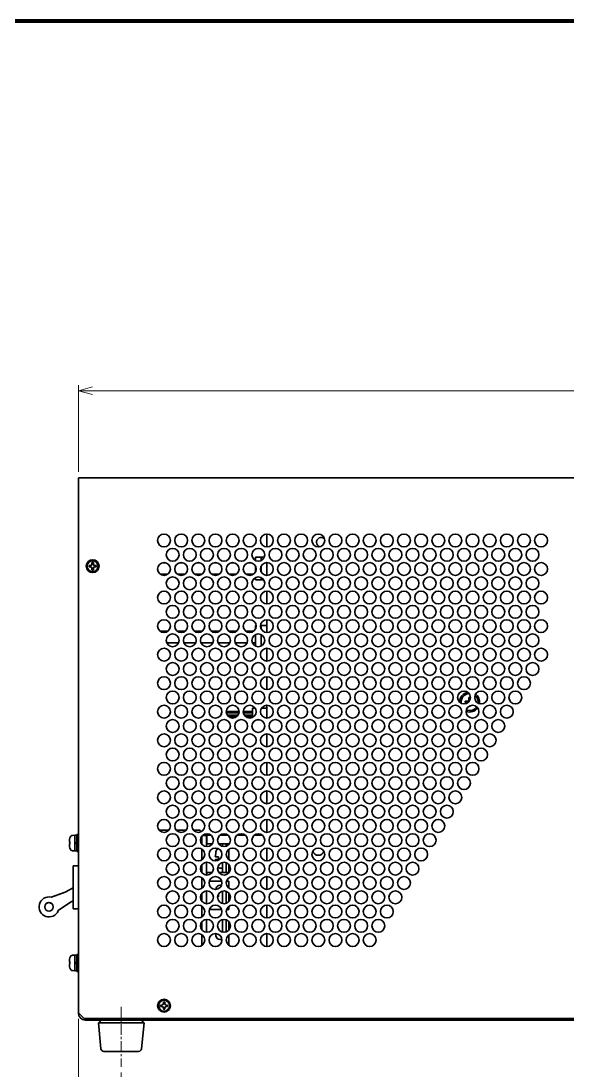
# Model space of a CAD drawing. Header units: millimetres. Extents: x 8 to 774, y 1 to 562.
# Drawn here: x 199.5 to 391, y 194.1 to 562 of the extents above; entities that cross this region are included whole.
import ezdxf

# ---------------------------------------------------------------- set-up
doc = ezdxf.new("R2010")
doc.units = ezdxf.units.MM
doc.linetypes.add('CENTER', pattern=[2, 1.25, -0.25, 0.25, -0.25])
doc.layers.get('0').update_dxf_attribs({"lineweight": 9})
doc.layers.get('Defpoints').update_dxf_attribs({"lineweight": 9})
for name, color, linetype, lineweight in [('2KD_寸法１', 7, 'Continuous', 15), ('2KD_寸法１ @ 2', 7, 'Continuous', 15), ('AUX', 7, 'Continuous', 40)]:
    doc.layers.add(name, color=color, linetype=linetype, lineweight=lineweight)
doc.styles.get("Standard").update_dxf_attribs({"font": 'simplex.shx', "width": 0.8, "bigfont": 'extfont.shx'})
doc.dimstyles.new('KD-STD', dxfattribs={"dimscale": 0, "dimtxt": 2.5, "dimasz": 2.5, "dimexe": 1, "dimexo": 1, "dimgap": 1, "dimtad": 1, "dimdsep": 46, "dimtxsty": 'Standard', "dimblk": 'OPEN30', "dimcen": 0, "dimadec": 0, "dimazin": 0, "dimtfac": 1, "dimtmove": 0, "dimatfit": 3, "dimldrblk": 'OPEN30', "dimfxl": 1, "dimtfill": 1, "dimtolj": 1, "dimtzin": 0, "dimlwd": 15, "dimlwe": 15, "dimarcsym": 0})

# ---------------------------------------------------------------- blocks, each defined once
blk = doc.blocks.new('_Open30')
at = {"lineweight": -2}
for p, q in [((-1, 0.268), (0, 0)), ((0, 0), (-1, -0.268)), ((0, 0), (-1, 0))]:
    blk.add_line(p, q, dxfattribs=at)
blk = doc.blocks.new('*D28')
at = {"layer": '2KD_寸法１', "color": 0, "lineweight": 15}
for p, q in [((219.58, 404), (219.58, 434.44)), ((579.58, 404), (579.58, 434.44)), ((224.58, 432.44), (574.58, 432.44))]:
    blk.add_line(p, q, dxfattribs=at)
at = {"layer": 'Defpoints', "color": 0}
for p in [(579.58, 432.44), (219.58, 402), (579.58, 402)]:
    blk.add_point(p, dxfattribs=at)
at = {"layer": '2KD_寸法１', "color": 0, "lineweight": 15, "xscale": 5, "yscale": 5, "zscale": 5, "rotation": 180}
blk.add_blockref('_Open30', (219.58, 432.44), dxfattribs=at)
at = {"layer": '2KD_寸法１', "color": 0, "lineweight": 15, "xscale": 5, "yscale": 5, "zscale": 5}
blk.add_blockref('_Open30', (579.58, 432.44), dxfattribs=at)
at = {"layer": '2KD_寸法１', "color": 0, "insert": (399.58, 436.94), "char_height": 5, "attachment_point": 5, "bg_fill": 3, "box_fill_scale": 1.1, "bg_fill_color": 9, "bg_fill_true_color": 13158600, "bg_fill_transparency": 4391154}
blk.add_mtext('\\A1;360', dxfattribs=at)
blk = doc.blocks.new('*D33')
at = {"layer": '2KD_寸法１', "color": 0, "lineweight": 15}
for p, q in [((234.58, 193.59), (234.58, 176.7)), ((564.58, 193.59), (564.58, 176.7)), ((239.58, 178.7), (559.58, 178.7))]:
    blk.add_line(p, q, dxfattribs=at)
at = {"layer": 'Defpoints', "color": 0}
for p in [(234.58, 195.59), (564.58, 195.59), (564.58, 178.7)]:
    blk.add_point(p, dxfattribs=at)
at = {"layer": '2KD_寸法１', "color": 0, "lineweight": 15, "xscale": 5, "yscale": 5, "zscale": 5, "rotation": 180}
blk.add_blockref('_Open30', (234.58, 178.7), dxfattribs=at)
at = {"layer": '2KD_寸法１', "color": 0, "lineweight": 15, "xscale": 5, "yscale": 5, "zscale": 5}
blk.add_blockref('_Open30', (564.58, 178.7), dxfattribs=at)
at = {"layer": '2KD_寸法１', "color": 0, "insert": (399.58, 183.2), "char_height": 5, "attachment_point": 5, "bg_fill": 3, "box_fill_scale": 1.1, "bg_fill_color": 9, "bg_fill_true_color": 13158600, "bg_fill_transparency": 4391698}
blk.add_mtext('\\A1;330', dxfattribs=at)
blk = doc.blocks.new('*D34')
at = {"layer": '2KD_寸法１', "color": 0, "lineweight": 15}
for p, q in [((219.58, 212.4), (219.58, 176.7)), ((234.58, 193.59), (234.58, 176.7)), ((224.58, 178.7), (229.58, 178.7))]:
    blk.add_line(p, q, dxfattribs=at)
at = {"layer": 'Defpoints', "color": 0}
for p in [(219.58, 214.4), (234.58, 195.59), (234.58, 178.7)]:
    blk.add_point(p, dxfattribs=at)
at = {"layer": '2KD_寸法１', "color": 0, "lineweight": 15, "xscale": 5, "yscale": 5, "zscale": 5, "rotation": 180}
blk.add_blockref('_Open30', (219.58, 178.7), dxfattribs=at)
at = {"layer": '2KD_寸法１', "color": 0, "lineweight": 15, "xscale": 5, "yscale": 5, "zscale": 5}
blk.add_blockref('_Open30', (234.58, 178.7), dxfattribs=at)
at = {"layer": '2KD_寸法１', "color": 0, "insert": (227.08, 183.2), "char_height": 5, "attachment_point": 5, "bg_fill": 3, "box_fill_scale": 1.1, "bg_fill_color": 9, "bg_fill_true_color": 13158600, "bg_fill_transparency": 4391778}
blk.add_mtext('\\A1;15', dxfattribs=at)
blk = doc.blocks.new('A$C106468E8')
at = {"color": 7, "linetype": 'Continuous', "lineweight": 30}
for p, q in [((0, 0), (360, 0)), ((0, 0), (0, -2)), ((0, -2), (0, -187.5)), ((66, -19.75), (66, -24.25)), ((62, -29.02), (62, -27.8)), ((62, -27.8), (64, -27.8)), ((64, -29.02), (64, -27.8)), ((64, -27.8), (65.1, -27.8)), ((4.25, -30.75), (3.75, -30.75)), ((3.75, -30.75), (3.75, -31.25)), ((3.75, -31.25), (4.25, -31.25)), ((5.25, -29.75), (4.75, -29.75)), ((4.75, -29.75), (4.75, -30.25)), ((4.75, -31.75), (4.75, -32.25)), ((4.75, -32.25), (5.25, -32.25)), ((5.25, -30.25), (5.25, -29.75)), ((5.25, -32.25), (5.25, -31.75)), ((6.25, -30.75), (5.75, -30.75)), ((5.75, -31.25), (6.25, -31.25)), ((6.25, -31.25), (6.25, -30.75)), ((30.47, -29.8), (29.53, -29.8)), ((36.47, -29.8), (35.53, -29.8)), ((42.47, -29.8), (41.53, -29.8)), ((48.47, -29.8), (47.53, -29.8)), ((54.47, -29.8), (53.53, -29.8)), ((60.47, -29.8), (59.53, -29.8)), ((62, -33.03), (62, -30.97)), ((64, -33.03), (64, -30.97)), ((66, -29.75), (66, -34.25)), ((31.35, -33.8), (28.65, -33.8)), ((37.35, -33.8), (34.65, -33.8)), ((43.35, -33.8), (40.65, -33.8)), ((49.35, -33.8), (46.65, -33.8)), ((55.35, -33.8), (52.65, -33.8)), ((61.35, -33.8), (58.65, -33.8)), ((62, -35.8), (62, -34.98)), ((64, -35.8), (62, -35.8)), ((64, -35.8), (64, -34.98)), ((64.9, -35.8), (64, -35.8)), ((66, -39.75), (66, -44.25)), ((66, -49.75), (66, -54.25)), ((31.35, -53.8), (28.65, -53.8)), ((37.35, -53.8), (34.65, -53.8)), ((43.35, -53.8), (40.65, -53.8)), ((49.35, -53.8), (46.65, -53.8)), ((55.35, -53.8), (52.65, -53.8)), ((61.35, -53.8), (58.65, -53.8)), ((62, -51.8), (62.24, -51.8)), ((62, -53.03), (62, -51.8)), ((62, -59.02), (62, -54.98)), ((63.76, -51.8), (64, -51.8)), ((64, -51.8), (66, -51.8)), ((64, -51.8), (64, -53.03)), ((64, -54.98), (64, -59.02)), ((35.1, -57.8), (30.9, -57.8)), ((41.1, -57.8), (36.9, -57.8)), ((47.1, -57.8), (42.9, -57.8)), ((53.1, -57.8), (48.9, -57.8)), ((59.1, -57.8), (54.9, -57.8)), ((62, -57.8), (60.9, -57.8)), ((66, -59.8), (65.53, -59.8)), ((66, -59.75), (66, -64.25)), ((66, -69.75), (66, -74.25)), ((136.7, -77.04), (137.14, -77.04)), ((136.7, -78.17), (136.7, -77.04)), ((137.14, -77.04), (137.13, -77.72)), ((61, -80.8), (61, -84.02)), ((61, -80.8), (61.9, -80.8)), ((64.1, -80.8), (66, -80.8)), ((66, -79.75), (66, -84.25)), ((133.5, -78.68), (133.5, -78.6)), ((135.47, -78.33), (136.3, -78.35)), ((135.47, -78.73), (135.47, -78.33)), ((136.43, -78.74), (135.47, -78.73)), ((136.69, -78.18), (136.7, -78.17)), ((137.23, -80.04), (136.9, -80.04)), ((137.23, -79.89), (137.23, -80.04)), ((50, -82.68), (50, -82.92)), ((50, -82.92), (50.01, -83.02)), ((56.25, -81.88), (51.75, -81.88)), ((51.78, -82.38), (56.22, -82.38)), ((55.89, -83.22), (52.11, -83.22)), ((52.55, -83.72), (55.45, -83.72)), ((61, -81.88), (57.75, -81.88)), ((57.78, -82.38), (61, -82.38)), ((61, -83.22), (58.11, -83.22)), ((58.55, -83.72), (61, -83.72)), ((63.47, -84.8), (62.53, -84.8)), ((66, -89.75), (66, -94.25)), ((66, -99.75), (66, -104.25)), ((66, -109.75), (66, -114.25)), ((66, -119.75), (66, -124.25)), ((0, -125), (-0.5, -125)), ((-0.5, -128), (-0.5, -125)), ((28.32, -123.5), (31.68, -123.5)), ((34.32, -123.5), (37.68, -123.5)), ((40.32, -123.5), (42.2, -123.5)), ((-2.95, -127.63), (-3.13, -127.63)), ((-3.13, -128.37), (-2.95, -128.37)), ((-2.95, -126.2), (-2.96, -126.2)), ((-1.2, -125.25), (-2.05, -125.32)), ((-1.2, -128), (-1.2, -125.25)), ((-1.2, -130.75), (-1.2, -128)), ((-0.68, -125.25), (-1.03, -125.25)), ((-0.68, -127.81), (-1.03, -127.87)), ((-1.03, -128.19), (-0.68, -128.13)), ((-0.5, -131), (-0.5, -128)), ((43.2, -125.65), (43.2, -128.35)), ((43.51, -125.31), (44.9, -125.31)), ((43.53, -125.3), (45, -125.3)), ((44.9, -129.25), (44.9, -125.31)), ((45, -128.3), (44.9, -128.3)), ((45, -125.3), (45, -128.3)), ((46, -125.3), (45, -125.3)), ((46, -128.3), (45, -128.3)), ((46, -125.3), (46.47, -125.3)), ((46, -128.3), (46.84, -128.3)), ((49.16, -128.3), (52.7, -128.3)), ((49.53, -125.3), (52.47, -125.3)), ((50.5, -128.3), (50.5, -129.19)), ((51.7, -128.3), (51.7, -129.14)), ((52.7, -128.3), (52.7, -128.47)), ((55.53, -125.3), (58.47, -125.3)), ((61.53, -125.3), (64.47, -125.3)), ((-2.96, -129.8), (-2.95, -129.8)), ((-2.05, -130.68), (-1.2, -130.75)), ((-1.03, -130.75), (-0.68, -130.75)), ((-0.5, -131), (0, -131)), ((43.2, -130.1), (43.2, -133.9)), ((48.08, -131.56), (47.97, -132.33)), ((52.7, -130.16), (52.7, -133.84)), ((66, -129.75), (66, -134.25)), ((0, -136), (-1.8, -136)), ((-1.8, -143.5), (-1.8, -136)), ((43.2, -135.65), (43.2, -138.35)), ((44.9, -139.25), (44.9, -134.75)), ((47.97, -132.81), (48.28, -132.81)), ((48.28, -133.79), (47.97, -133.79)), ((49, -133.3), (49, -132.81)), ((49, -133.79), (49, -133.3)), ((50.5, -134.81), (50.5, -138.3)), ((51.7, -134.86), (51.7, -138.3)), ((52.7, -135.53), (52.7, -138.3)), ((44.9, -138.3), (45, -138.3)), ((45, -138.3), (45, -139.25)), ((46, -138.3), (45, -138.3)), ((46.84, -138.3), (46, -138.3)), ((52.7, -138.3), (49.16, -138.3)), ((49.52, -136.8), (50.5, -136.8)), ((66, -139.75), (66, -144.25)), ((43.2, -140.1), (43.2, -143.9)), ((46, -141.3), (45.86, -141.3)), ((46, -141.3), (50.14, -141.3)), ((50.1, -142.8), (49.52, -142.8)), ((51.86, -141.3), (52.7, -141.3)), ((52.7, -141.3), (52.7, -143.84)), ((-4.6, -145.18), (-9.47, -146.98)), ((-1.8, -143.73), (-4.6, -145.18)), ((-1.8, -151), (-1.8, -143.5)), ((43.2, -145.65), (43.2, -148.35)), ((44.9, -149.25), (44.9, -144.75)), ((49, -146.79), (48.79, -146.79)), ((49, -146.3), (49, -145.97)), ((49, -146.79), (49, -146.3)), ((50.5, -144.81), (50.5, -149.19)), ((51.7, -144.86), (51.7, -149.14)), ((52.7, -145.53), (52.7, -148.47)), ((-7.04, -151.67), (-2.76, -148.73)), ((-2.76, -148.73), (-1.8, -148.24)), ((43.2, -150.1), (43.2, -153.9)), ((52.7, -150.16), (52.7, -151.3)), ((66, -149.75), (66, -154.25)), ((-1.8, -151), (0, -151)), ((46, -151.3), (45.86, -151.3)), ((50.14, -151.3), (46, -151.3)), ((52.7, -151.3), (51.86, -151.3)), ((43.2, -155.65), (43.2, -158.35)), ((44.9, -159.25), (44.9, -154.75)), ((49, -158.03), (49, -157.81)), ((50.5, -154.81), (50.5, -159.19)), ((51.7, -154.86), (51.7, -159.14)), ((52.7, -155.53), (52.7, -158.47)), ((43.2, -160.1), (43.2, -163.9)), ((48.04, -159.76), (48.08, -160.04)), ((49.52, -161.8), (50.24, -161.8)), ((52.7, -160.16), (52.7, -163.84)), ((66, -159.75), (66, -164.25)), ((-2.95, -168.2), (-2.96, -168.2)), ((-1.2, -167.25), (-2.05, -167.32)), ((-1.2, -170), (-1.2, -167.25)), ((-0.68, -167.25), (-1.03, -167.25)), ((0, -167), (-0.5, -167)), ((-0.5, -170), (-0.5, -167)), ((-2.95, -169.63), (-3.13, -169.63)), ((-3.13, -170.37), (-2.95, -170.37)), ((-2.96, -171.8), (-2.95, -171.8)), ((-2.05, -172.68), (-1.2, -172.75)), ((-1.2, -172.75), (-1.2, -170)), ((-0.68, -169.81), (-1.03, -169.87)), ((-1.03, -170.19), (-0.68, -170.13)), ((-1.03, -172.75), (-0.68, -172.75)), ((-0.5, -173), (-0.5, -170)), ((-0.5, -173), (0, -173)), ((30.25, -183.75), (29.75, -183.75)), ((29.75, -183.75), (29.75, -184.25)), ((30.25, -184.25), (30.25, -183.75)), ((0, -187.5), (2, -189.5)), ((0, -187.6), (0, -187.5)), ((0, -187.6), (0.1, -187.6)), ((29.25, -184.75), (28.75, -184.75)), ((28.75, -184.75), (28.75, -185.25)), ((28.75, -185.25), (29.25, -185.25)), ((29.75, -185.75), (29.75, -186.25)), ((29.75, -186.25), (30.25, -186.25)), ((30.25, -186.25), (30.25, -185.75)), ((31.25, -184.75), (30.75, -184.75)), ((30.75, -185.25), (31.25, -185.25)), ((31.25, -185.25), (31.25, -184.75)), ((2, -189.5), (358, -189.5)), ((2.4, -189.5), (2.4, -190)), ((357.6, -190), (2.4, -190)), ((7, -191), (7.91, -200.1)), ((23, -191), (7, -191)), ((7.23, -190), (7.81, -191)), ((22.09, -200.1), (23, -191)), ((22.19, -191), (22.77, -190))]:
    blk.add_line(p, q, dxfattribs=at)
at = {"color": 7, "linetype": 'Continuous', "lineweight": 30, "flags": 128}
blk.add_lwpolyline([(137, -81.6), (135.97, -81.42), (135.84, -81.37)], dxfattribs=at)
at = {"color": 7, "linetype": 'Continuous', "lineweight": 30}
for centre, radius in [((30, -22), 2.25), ((36, -22), 2.25), ((42, -22), 2.25), ((48, -22), 2.25), ((54, -22), 2.25), ((60, -22), 2.25), ((66, -22), 2.25), ((72, -22), 2.25), ((78, -22), 2.25), ((84, -22), 2.25), ((90, -22), 2.25), ((96, -22), 2.25), ((102, -22), 2.25), ((108, -22), 2.25), ((114, -22), 2.25), ((120, -22), 2.25), ((126, -22), 2.25), ((132, -22), 2.25), ((138, -22), 2.25), ((144, -22), 2.25), ((150, -22), 2.25), ((156, -22), 2.25), ((162, -22), 2.25), ((33, -27), 2.25), ((39, -27), 2.25), ((45, -27), 2.25), ((51, -27), 2.25), ((57, -27), 2.25), ((63, -27), 2.25), ((69, -27), 2.25), ((75, -27), 2.25), ((81, -27), 2.25), ((87, -27), 2.25), ((93, -27), 2.25), ((99, -27), 2.25), ((105, -27), 2.25), ((111, -27), 2.25), ((117, -27), 2.25), ((123, -27), 2.25), ((129, -27), 2.25), ((135, -27), 2.25), ((141, -27), 2.25), ((147, -27), 2.25), ((153, -27), 2.25), ((159, -27), 2.25), ((5, -31), 2.25), ((5, -31), 1.9), ((30, -32), 2.25), ((36, -32), 2.25), ((42, -32), 2.25), ((48, -32), 2.25), ((54, -32), 2.25), ((60, -32), 2.25), ((66, -32), 2.25), ((72, -32), 2.25), ((78, -32), 2.25), ((84, -32), 2.25), ((90, -32), 2.25), ((96, -32), 2.25), ((102, -32), 2.25), ((108, -32), 2.25), ((114, -32), 2.25), ((120, -32), 2.25), ((126, -32), 2.25), ((132, -32), 2.25), ((138, -32), 2.25), ((144, -32), 2.25), ((150, -32), 2.25), ((156, -32), 2.25), ((162, -32), 2.25), ((33, -37), 2.25), ((39, -37), 2.25), ((45, -37), 2.25), ((51, -37), 2.25), ((57, -37), 2.25), ((63, -37), 2.25), ((69, -37), 2.25), ((75, -37), 2.25), ((81, -37), 2.25), ((87, -37), 2.25), ((93, -37), 2.25), ((99, -37), 2.25), ((105, -37), 2.25), ((111, -37), 2.25), ((117, -37), 2.25), ((123, -37), 2.25), ((129, -37), 2.25), ((135, -37), 2.25), ((141, -37), 2.25), ((147, -37), 2.25), ((153, -37), 2.25), ((159, -37), 2.25), ((30, -42), 2.25), ((36, -42), 2.25), ((42, -42), 2.25), ((48, -42), 2.25), ((54, -42), 2.25), ((60, -42), 2.25), ((66, -42), 2.25), ((72, -42), 2.25), ((78, -42), 2.25), ((84, -42), 2.25), ((90, -42), 2.25), ((96, -42), 2.25), ((102, -42), 2.25), ((108, -42), 2.25), ((114, -42), 2.25), ((120, -42), 2.25), ((126, -42), 2.25), ((132, -42), 2.25), ((138, -42), 2.25), ((144, -42), 2.25), ((150, -42), 2.25), ((156, -42), 2.25), ((162, -42), 2.25), ((33, -47), 2.25), ((39, -47), 2.25), ((45, -47), 2.25), ((51, -47), 2.25), ((57, -47), 2.25), ((63, -47), 2.25), ((69, -47), 2.25), ((75, -47), 2.25), ((81, -47), 2.25), ((87, -47), 2.25), ((93, -47), 2.25), ((99, -47), 2.25), ((105, -47), 2.25), ((111, -47), 2.25), ((117, -47), 2.25), ((123, -47), 2.25), ((129, -47), 2.25), ((135, -47), 2.25), ((141, -47), 2.25), ((147, -47), 2.25), ((153, -47), 2.25), ((159, -47), 2.25), ((30, -52), 2.25), ((36, -52), 2.25), ((42, -52), 2.25), ((48, -52), 2.25), ((54, -52), 2.25), ((60, -52), 2.25), ((66, -52), 2.25), ((72, -52), 2.25), ((78, -52), 2.25), ((84, -52), 2.25), ((90, -52), 2.25), ((96, -52), 2.25), ((102, -52), 2.25), ((108, -52), 2.25), ((114, -52), 2.25), ((120, -52), 2.25), ((126, -52), 2.25), ((132, -52), 2.25), ((138, -52), 2.25), ((144, -52), 2.25), ((150, -52), 2.25), ((156, -52), 2.25), ((162, -52), 2.25), ((33, -57), 2.25), ((39, -57), 2.25), ((45, -57), 2.25), ((51, -57), 2.25), ((57, -57), 2.25), ((63, -57), 2.25), ((69, -57), 2.25), ((75, -57), 2.25), ((81, -57), 2.25), ((87, -57), 2.25), ((93, -57), 2.25), ((99, -57), 2.25), ((105, -57), 2.25), ((111, -57), 2.25), ((117, -57), 2.25), ((123, -57), 2.25), ((129, -57), 2.25), ((135, -57), 2.25), ((141, -57), 2.25), ((147, -57), 2.25), ((153, -57), 2.25), ((159, -57), 2.25), ((30, -62), 2.25), ((36, -62), 2.25), ((42, -62), 2.25), ((48, -62), 2.25), ((54, -62), 2.25), ((60, -62), 2.25), ((66, -62), 2.25), ((72, -62), 2.25), ((78, -62), 2.25), ((84, -62), 2.25), ((90, -62), 2.25), ((96, -62), 2.25), ((102, -62), 2.25), ((108, -62), 2.25), ((114, -62), 2.25), ((120, -62), 2.25), ((126, -62), 2.25), ((132, -62), 2.25), ((138, -62), 2.25), ((144, -62), 2.25), ((150, -62), 2.25), ((156, -62), 2.25), ((162, -62), 2.25), ((33, -67), 2.25), ((39, -67), 2.25), ((45, -67), 2.25), ((51, -67), 2.25), ((57, -67), 2.25), ((63, -67), 2.25), ((69, -67), 2.25), ((75, -67), 2.25), ((81, -67), 2.25), ((87, -67), 2.25), ((93, -67), 2.25), ((99, -67), 2.25), ((105, -67), 2.25), ((111, -67), 2.25), ((117, -67), 2.25), ((123, -67), 2.25), ((129, -67), 2.25), ((135, -67), 2.25), ((141, -67), 2.25), ((147, -67), 2.25), ((153, -67), 2.25), ((159, -67), 2.25), ((30, -72), 2.25), ((36, -72), 2.25), ((42, -72), 2.25), ((48, -72), 2.25), ((54, -72), 2.25), ((60, -72), 2.25), ((66, -72), 2.25), ((72, -72), 2.25), ((78, -72), 2.25), ((84, -72), 2.25), ((90, -72), 2.25), ((96, -72), 2.25), ((102, -72), 2.25), ((108, -72), 2.25), ((114, -72), 2.25), ((120, -72), 2.25), ((126, -72), 2.25), ((132, -72), 2.25), ((138, -72), 2.25), ((144, -72), 2.25), ((150, -72), 2.25), ((156, -72), 2.25), ((33, -77), 2.25), ((39, -77), 2.25), ((45, -77), 2.25), ((51, -77), 2.25), ((57, -77), 2.25), ((63, -77), 2.25), ((69, -77), 2.25), ((75, -77), 2.25), ((81, -77), 2.25), ((87, -77), 2.25), ((93, -77), 2.25), ((99, -77), 2.25), ((105, -77), 2.25), ((111, -77), 2.25), ((117, -77), 2.25), ((123, -77), 2.25), ((129, -77), 2.25), ((135, -77), 2.25), ((141, -77), 2.25), ((147, -77), 2.25), ((153, -77), 2.25), ((30, -82), 2.25), ((36, -82), 2.25), ((42, -82), 2.25), ((48, -82), 2.25), ((54, -82), 2.25), ((60, -82), 2.25), ((66, -82), 2.25), ((72, -82), 2.25), ((78, -82), 2.25), ((84, -82), 2.25), ((90, -82), 2.25), ((96, -82), 2.25), ((102, -82), 2.25), ((108, -82), 2.25), ((114, -82), 2.25), ((120, -82), 2.25), ((126, -82), 2.25), ((132, -82), 2.25), ((138, -82), 2.25), ((144, -82), 2.25), ((150, -82), 2.25), ((33, -87), 2.25), ((39, -87), 2.25), ((45, -87), 2.25), ((51, -87), 2.25), ((57, -87), 2.25), ((63, -87), 2.25), ((69, -87), 2.25), ((75, -87), 2.25), ((81, -87), 2.25), ((87, -87), 2.25), ((93, -87), 2.25), ((99, -87), 2.25), ((105, -87), 2.25), ((111, -87), 2.25), ((117, -87), 2.25), ((123, -87), 2.25), ((129, -87), 2.25), ((135, -87), 2.25), ((141, -87), 2.25), ((147, -87), 2.25), ((30, -92), 2.25), ((36, -92), 2.25), ((42, -92), 2.25), ((48, -92), 2.25), ((54, -92), 2.25), ((60, -92), 2.25), ((66, -92), 2.25), ((72, -92), 2.25), ((78, -92), 2.25), ((84, -92), 2.25), ((90, -92), 2.25), ((96, -92), 2.25), ((102, -92), 2.25), ((108, -92), 2.25), ((114, -92), 2.25), ((120, -92), 2.25), ((126, -92), 2.25), ((132, -92), 2.25), ((138, -92), 2.25), ((144, -92), 2.25), ((33, -97), 2.25), ((39, -97), 2.25), ((45, -97), 2.25), ((51, -97), 2.25), ((57, -97), 2.25), ((63, -97), 2.25), ((69, -97), 2.25), ((75, -97), 2.25), ((81, -97), 2.25), ((87, -97), 2.25), ((93, -97), 2.25), ((99, -97), 2.25), ((105, -97), 2.25), ((111, -97), 2.25), ((117, -97), 2.25), ((123, -97), 2.25), ((129, -97), 2.25), ((135, -97), 2.25), ((141, -97), 2.25), ((30, -102), 2.25), ((36, -102), 2.25), ((42, -102), 2.25), ((48, -102), 2.25), ((54, -102), 2.25), ((60, -102), 2.25), ((66, -102), 2.25), ((72, -102), 2.25), ((78, -102), 2.25), ((84, -102), 2.25), ((90, -102), 2.25), ((96, -102), 2.25), ((102, -102), 2.25), ((108, -102), 2.25), ((114, -102), 2.25), ((120, -102), 2.25), ((126, -102), 2.25), ((132, -102), 2.25), ((138, -102), 2.25), ((33, -107), 2.25), ((39, -107), 2.25), ((45, -107), 2.25), ((51, -107), 2.25), ((57, -107), 2.25), ((63, -107), 2.25), ((69, -107), 2.25), ((75, -107), 2.25), ((81, -107), 2.25), ((87, -107), 2.25), ((93, -107), 2.25), ((99, -107), 2.25), ((105, -107), 2.25), ((111, -107), 2.25), ((117, -107), 2.25), ((123, -107), 2.25), ((129, -107), 2.25), ((135, -107), 2.25), ((30, -112), 2.25), ((36, -112), 2.25), ((42, -112), 2.25), ((48, -112), 2.25), ((54, -112), 2.25), ((60, -112), 2.25), ((66, -112), 2.25), ((72, -112), 2.25), ((78, -112), 2.25), ((84, -112), 2.25), ((90, -112), 2.25), ((96, -112), 2.25), ((102, -112), 2.25), ((108, -112), 2.25), ((114, -112), 2.25), ((120, -112), 2.25), ((126, -112), 2.25), ((132, -112), 2.25), ((33, -117), 2.25), ((39, -117), 2.25), ((45, -117), 2.25), ((51, -117), 2.25), ((57, -117), 2.25), ((63, -117), 2.25), ((69, -117), 2.25), ((75, -117), 2.25), ((81, -117), 2.25), ((87, -117), 2.25), ((93, -117), 2.25), ((99, -117), 2.25), ((105, -117), 2.25), ((111, -117), 2.25), ((117, -117), 2.25), ((123, -117), 2.25), ((129, -117), 2.25), ((30, -122), 2.25), ((36, -122), 2.25), ((42, -122), 2.25), ((48, -122), 2.25), ((54, -122), 2.25), ((60, -122), 2.25), ((66, -122), 2.25), ((72, -122), 2.25), ((78, -122), 2.25), ((84, -122), 2.25), ((90, -122), 2.25), ((96, -122), 2.25), ((102, -122), 2.25), ((108, -122), 2.25), ((114, -122), 2.25), ((120, -122), 2.25), ((126, -122), 2.25), ((33, -127), 2.25), ((39, -127), 2.25), ((45, -127), 2.25), ((51, -127), 2.25), ((57, -127), 2.25), ((63, -127), 2.25), ((69, -127), 2.25), ((75, -127), 2.25), ((81, -127), 2.25), ((87, -127), 2.25), ((93, -127), 2.25), ((99, -127), 2.25), ((105, -127), 2.25), ((111, -127), 2.25), ((117, -127), 2.25), ((123, -127), 2.25), ((30, -132), 2.25), ((36, -132), 2.25), ((42, -132), 2.25), ((48, -132), 2.25), ((54, -132), 2.25), ((60, -132), 2.25), ((66, -132), 2.25), ((72, -132), 2.25), ((78, -132), 2.25), ((84, -132), 2.25), ((90, -132), 2.25), ((96, -132), 2.25), ((102, -132), 2.25), ((108, -132), 2.25), ((114, -132), 2.25), ((120, -132), 2.25), ((33, -137), 2.25), ((39, -137), 2.25), ((45, -137), 2.25), ((51, -137), 2.25), ((57, -137), 2.25), ((63, -137), 2.25), ((69, -137), 2.25), ((75, -137), 2.25), ((81, -137), 2.25), ((87, -137), 2.25), ((93, -137), 2.25), ((99, -137), 2.25), ((105, -137), 2.25), ((111, -137), 2.25), ((117, -137), 2.25), ((30, -142), 2.25), ((36, -142), 2.25), ((42, -142), 2.25), ((48, -142), 2.25), ((54, -142), 2.25), ((60, -142), 2.25), ((66, -142), 2.25), ((72, -142), 2.25), ((78, -142), 2.25), ((84, -142), 2.25), ((90, -142), 2.25), ((96, -142), 2.25), ((102, -142), 2.25), ((108, -142), 2.25), ((114, -142), 2.25), ((33, -147), 2.25), ((39, -147), 2.25), ((45, -147), 2.25), ((51, -147), 2.25), ((57, -147), 2.25), ((63, -147), 2.25), ((69, -147), 2.25), ((75, -147), 2.25), ((81, -147), 2.25), ((87, -147), 2.25), ((93, -147), 2.25), ((99, -147), 2.25), ((105, -147), 2.25), ((111, -147), 2.25), ((-10.29, -150.39), 1.5), ((30, -152), 2.25), ((36, -152), 2.25), ((42, -152), 2.25), ((48, -152), 2.25), ((54, -152), 2.25), ((60, -152), 2.25), ((66, -152), 2.25), ((72, -152), 2.25), ((78, -152), 2.25), ((84, -152), 2.25), ((90, -152), 2.25), ((96, -152), 2.25), ((102, -152), 2.25), ((108, -152), 2.25), ((33, -157), 2.25), ((39, -157), 2.25), ((45, -157), 2.25), ((51, -157), 2.25), ((57, -157), 2.25), ((63, -157), 2.25), ((69, -157), 2.25), ((75, -157), 2.25), ((81, -157), 2.25), ((87, -157), 2.25), ((93, -157), 2.25), ((99, -157), 2.25), ((105, -157), 2.25), ((30, -162), 2.25), ((36, -162), 2.25), ((42, -162), 2.25), ((48, -162), 2.25), ((54, -162), 2.25), ((60, -162), 2.25), ((66, -162), 2.25), ((72, -162), 2.25), ((78, -162), 2.25), ((84, -162), 2.25), ((90, -162), 2.25), ((96, -162), 2.25), ((102, -162), 2.25), ((30, -185), 2.25), ((30, -185), 1.9)]:
    blk.add_circle(centre, radius, dxfattribs=at)
for centre, radius, start, end in [((85, -22.6), 1.65, 44.2834, 253.7891), ((4.25, -30.25), 0.5, 270, 0), ((4.25, -31.75), 0.5, 0, 90), ((5.75, -30.25), 0.5, 180, 270), ((5.75, -31.75), 0.5, 90, 180), ((137, -78.6), 3.5, 101.4063, 180), ((137, -78.6), 3, 94.4264, 188.254), ((137, -78.6), 3, 352.3008, 51.3021), ((137, -78.6), 3.5, 350.4271, 53.1757), ((137, -78.6), 3.5, 249.1404, 323.6387), ((136.31, -77.85), 0.5, 268.9145, 318.3664), ((137, -78.6), 3, 270, 325.5083), ((50.8, -82.68), 0.8, 133.6576, 180), ((42.2, -124.5), 1, 30.9385, 90), ((3.8, -128), 6.99, 165.0784, 172.465), ((3.8, -128), 7, 163.743, 165.0994), ((3.8, -128), 6.76, 176.8928, 183.1072), ((-1.96, -126.32), 1, 95, 163.743), ((-1.03, -125.42), 0.175, 90, 180), ((-0.68, -125.42), 0.175, 0, 90), ((3.8, -128), 6.99, 187.535, 194.9216), ((3.8, -128), 7, 194.9006, 196.257), ((-1.96, -129.68), 1, 196.257, 265), ((-1.03, -130.57), 0.175, 180, 270), ((-0.68, -130.57), 0.175, 270, 0), ((56.9, -133.3), 9, 163.3985, 168.8199), ((49.52, -131.1), 1.3, 117.5059, 163.3985), ((84, -130.3), 2, 195.5899, 344.4101), ((49.52, -135.5), 1.3, 235.8093, 270), ((49.52, -144.1), 1.3, 90, 163.3985), ((56.9, -146.3), 9, 163.3985, 166.8062), ((56.9, -158.3), 9, 191.1769, 196.6015), ((49.52, -160.5), 1.3, 196.6015, 270), ((3.8, -170), 6.99, 165.0784, 172.465), ((3.8, -170), 7, 163.743, 165.0994), ((-1.96, -168.32), 1, 95, 163.743), ((-1.03, -167.42), 0.175, 90, 180), ((-0.68, -167.42), 0.175, 0, 90), ((3.8, -170), 6.99, 187.535, 194.9216), ((3.8, -170), 6.76, 176.8928, 183.1072), ((3.8, -170), 7, 194.9006, 196.257), ((-1.96, -171.68), 1, 196.257, 265), ((-1.03, -172.57), 0.175, 180, 270), ((-0.68, -172.57), 0.175, 270, 0), ((2.4, -187.6), 2.4, 180, 270), ((29.25, -184.25), 0.5, 270, 0), ((29.25, -185.75), 0.5, 0, 90), ((30.75, -184.25), 0.5, 180, 270), ((30.75, -185.75), 0.5, 90, 180), ((8.9, -200), 1, 185.7106, 270), ((21.1, -200), 1, 270, 354.2894)]:
    blk.add_arc(centre, radius, start, end, dxfattribs=at)
for points, knots in [([(-3.13, -127.63), (-3.14, -127.63), (-3.15, -127.62), (-3.16, -127.52), (-3.16, -127.39), (-3.15, -127.23), (-3.14, -127.13), (-3.13, -127.08)], [0, 0, 0, 0, 0.21304, 0.426406, 0.637778, 0.848277, 1, 1, 1, 1]), ([(-3.13, -128.92), (-3.14, -128.86), (-3.15, -128.73), (-3.16, -128.57), (-3.16, -128.45), (-3.15, -128.38), (-3.14, -128.37), (-3.13, -128.37)], [0, 0, 0, 0, 0.213045, 0.426406, 0.637778, 0.848277, 1, 1, 1, 1]), ([(-1.03, -127.87), (-1.04, -127.88), (-1.08, -127.88), (-1.14, -127.89), (-1.18, -127.9), (-1.2, -127.9), (-1.2, -127.9), (-1.2, -127.9)], [0, 0, 0, 0, 0.216945, 0.434646, 0.650271, 0.86279, 1, 1, 1, 1]), ([(-1.2, -128.22), (-1.2, -128.22), (-1.2, -128.22), (-1.19, -128.22), (-1.15, -128.21), (-1.1, -128.2), (-1.06, -128.19), (-1.03, -128.19), (-1.03, -128.19)], [0, 0, 0, 0, 0.068287, 0.277791, 0.490524, 0.706721, 0.925234, 1, 1, 1, 1]), ([(-0.5, -127.78), (-0.5, -127.78), (-0.5, -127.78), (-0.51, -127.78), (-0.55, -127.79), (-0.6, -127.8), (-0.64, -127.81), (-0.67, -127.81), (-0.68, -127.81)], [0, 0, 0, 0, 0.068286, 0.277772, 0.490533, 0.706724, 0.925185, 1, 1, 1, 1]), ([(-0.68, -128.13), (-0.66, -128.12), (-0.62, -128.12), (-0.56, -128.11), (-0.52, -128.1), (-0.5, -128.1), (-0.5, -128.1), (-0.5, -128.1)], [0, 0, 0, 0, 0.216936, 0.434675, 0.650291, 0.862802, 1, 1, 1, 1]), ([(47.97, -132.33), (47.96, -132.38), (47.95, -132.49), (47.94, -132.64), (47.95, -132.75), (47.96, -132.8), (47.97, -132.8), (47.97, -132.81)], [0, 0, 0, 0, 0.224433, 0.448924, 0.671881, 0.894457, 1, 1, 1, 1]), ([(47.97, -133.79), (47.96, -133.8), (47.95, -133.81), (47.94, -133.9), (47.95, -134.03), (47.96, -134.17), (47.96, -134.25), (47.97, -134.27)], [0, 0, 0, 0, 0.224667, 0.4494, 0.67249, 0.895025, 1, 1, 1, 1]), ([(48.28, -132.81), (48.33, -132.81), (48.44, -132.81), (48.72, -132.81), (48.93, -132.81), (49, -132.81)], [0, 0, 0, 0, 0.390181, 0.780557, 1, 1, 1, 1]), ([(49, -133.79), (48.87, -133.79), (48.62, -133.79), (48.38, -133.79), (48.3, -133.79), (48.28, -133.79)], [0, 0, 0, 0, 0.384776, 0.769442, 1, 1, 1, 1]), ([(-3.13, -169.63), (-3.14, -169.63), (-3.15, -169.62), (-3.16, -169.52), (-3.16, -169.39), (-3.15, -169.23), (-3.14, -169.13), (-3.13, -169.08)], [0, 0, 0, 0, 0.213041, 0.426407, 0.637777, 0.848276, 1, 1, 1, 1]), ([(-3.13, -170.92), (-3.14, -170.86), (-3.15, -170.73), (-3.16, -170.57), (-3.16, -170.45), (-3.15, -170.38), (-3.14, -170.37), (-3.13, -170.37)], [0, 0, 0, 0, 0.213037, 0.426404, 0.637774, 0.848277, 1, 1, 1, 1]), ([(-1.03, -169.87), (-1.04, -169.88), (-1.08, -169.88), (-1.14, -169.89), (-1.18, -169.9), (-1.2, -169.9), (-1.2, -169.9), (-1.2, -169.9)], [0, 0, 0, 0, 0.216949, 0.434649, 0.650272, 0.862791, 1, 1, 1, 1]), ([(-1.2, -170.22), (-1.2, -170.22), (-1.2, -170.22), (-1.19, -170.22), (-1.15, -170.21), (-1.1, -170.2), (-1.06, -170.19), (-1.03, -170.19), (-1.03, -170.19)], [0, 0, 0, 0, 0.068287, 0.277791, 0.490527, 0.706723, 0.925239, 1, 1, 1, 1]), ([(-0.5, -169.78), (-0.5, -169.78), (-0.5, -169.78), (-0.51, -169.78), (-0.55, -169.79), (-0.6, -169.8), (-0.64, -169.81), (-0.67, -169.81), (-0.68, -169.81)], [0, 0, 0, 0, 0.068286, 0.277771, 0.490534, 0.706726, 0.925188, 1, 1, 1, 1]), ([(-0.68, -170.13), (-0.66, -170.12), (-0.62, -170.12), (-0.56, -170.11), (-0.52, -170.1), (-0.5, -170.1), (-0.5, -170.1), (-0.5, -170.1)], [0, 0, 0, 0, 0.21694, 0.434678, 0.650292, 0.862802, 1, 1, 1, 1]), ([(2.4, -190), (2.43, -189.97), (2.48, -189.93), (2.52, -189.62), (2.54, -189.5)], [0, 0, 0, 0, 0.621151, 1, 1, 1, 1]), ([(8.9, -201), (8.93, -201), (8.98, -201), (9.38, -201), (10.15, -201), (11.07, -201), (11.67, -201)], [0, 0, 0, 0, 0.208409, 0.416818, 0.620897, 1, 1, 1, 1]), ([(11.67, -201), (12.35, -201), (13.41, -201), (15.01, -201), (16.26, -201), (17.46, -201), (18.85, -201), (20.22, -201), (21, -201), (21.07, -201), (21.09, -201)], [0, 0, 0, 0, 0.175021, 0.269238, 0.365454, 0.461671, 0.555887, 0.730909, 0.905931, 1, 1, 1, 1])]:
    blk.add_open_spline(points, degree=3, knots=knots, dxfattribs=at)

msp = doc.modelspace()

# ---------------------------------------------------------------- linework, layer by layer
at = {"color": 7, "linetype": 'Continuous', "lineweight": 30}
msp.add_line((214.983, 256.814), (210.116, 255.013), dxfattribs=at)
msp.add_circle((209.291, 251.611), 1.5, dxfattribs=at)
msp.add_arc((209.291, 251.611), 3.5, 76.363, 338.437, dxfattribs=at)
at = {"layer": '2KD_寸法１', "linetype": 'CENTER', "ltscale": 3}
msp.add_line((234.584, 216.557), (234.584, 195.594), dxfattribs=at)
at = {"layer": 'AUX', "lineweight": 70}
msp.add_lwpolyline([(8, 8), (774, 8), (774, 562), (8, 562)], close=True, dxfattribs=at)

# ---------------------------------------------------------------- next in the draw order: dimensions: what is measured, and where the dimension line sits
at = {"layer": '2KD_寸法１ @ 2'}
for base, p1, p2, picture, middle in [((579.584, 432.441), (219.584, 401.997), (579.584, 401.997), '*D28', (399.584, 436.941)), ((564.584, 178.699), (234.584, 195.594), (564.584, 195.594), '*D33', (399.584, 183.199))]:
    dim = msp.add_linear_dim(base=base, p1=p1, p2=p2, dimstyle='KD-STD', override={"dimscale": 2, "dimtix": 0, "dimtofl": 1, "dimtmove": 0, "dimatfit": 3}, dxfattribs=at)
    dim.commit()
    dim.dimension.update_dxf_attribs({"geometry": picture, "text_midpoint": middle})

# ---------------------------------------------------------------- next in the draw order: dimensions: what is measured, and where the dimension line sits
dim = msp.add_linear_dim(base=(234.584, 178.699), p1=(219.584, 214.397), p2=(234.584, 195.594), dimstyle='KD-STD', override={"dimscale": 2, "dimtix": 0, "dimtofl": 1, "dimtmove": 0, "dimatfit": 3}, dxfattribs=at)
dim.commit()
dim.dimension.update_dxf_attribs({"geometry": '*D34', "text_midpoint": (227.084, 183.199)})

# ---------------------------------------------------------------- next in the draw order: block references
msp.add_blockref('A$C106468E8', (219.584, 401.997))

doc.saveas('drawing.dxf')
